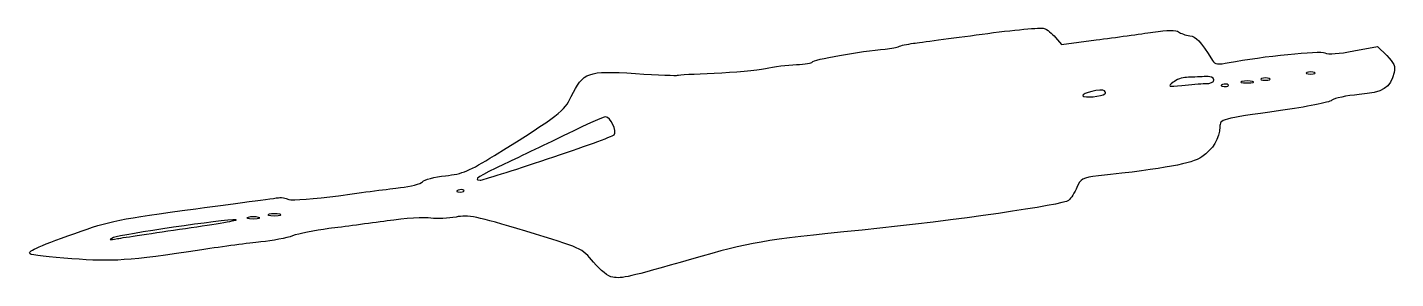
# Model space of a CAD drawing. Extents: x 31 to 151, y 135 to 157.
import ezdxf

# ---------------------------------------------------------------- set-up
doc = ezdxf.new("R2010")
doc.units = 0
doc.layers.add('Layer_1', color=7, linetype='CONTINUOUS')

msp = doc.modelspace()

# ---------------------------------------------------------------- linework, layer by layer
at = {"layer": 'Layer_1', "color": 7}
for p, q in [((121.04687, 155.66111), (121.57604, 155.03541)), ((121.57604, 155.03541), (124.61875, 155.4371)), ((147.19013, 154.47064), (149.2563, 154.87212)), ((149.2563, 154.87212), (150.06958, 154.05884)), ((143.73489, 152.57523), (143.73489, 152.57523)), ((134.18068, 151.60629), (134.18068, 151.60625)), ((136.18876, 151.50153), (136.18876, 151.50152)), ((138.31094, 151.78864), (138.31094, 151.78864)), ((139.76614, 152.04607), (139.76614, 152.04607)), ((125.39046, 150.71822), (125.39045, 150.71822)), ((76.56137, 145.00522), (76.56137, 145.00522)), ((69.249175, 142.24113), (69.249175, 142.24111)), ((51.26302, 139.88239), (51.26302, 139.88239)), ((53.115104, 140.14697), (53.115104, 140.14697)), ((44.846874, 138.91338), (44.846874, 138.91338)), ((82.285416, 134.62707), (82.285416, 134.62702))]:
    msp.add_line(p, q, dxfattribs=at)
for points in [[(108.62271, 155.1429), (109.1986, 155.2164), (111.90261, 155.57797), (114.63162, 155.94632)], [(114.63162, 155.94632), (117.36063, 156.31467), (119.80141, 156.54196), (120.05558, 156.45142)], [(120.05558, 156.45142), (120.30975, 156.36092), (120.75583, 156.00524), (121.04687, 155.66111)], [(124.61875, 155.4371), (126.29224, 155.65802), (128.53064, 155.96764), (129.59297, 156.12514)], [(129.59297, 156.12514), (130.8642, 156.31361), (131.633, 156.32241), (131.84193, 156.15094)], [(131.84193, 156.15094), (132.01652, 156.00761), (132.45294, 155.84917), (132.81174, 155.79884)], [(132.81174, 155.79884), (133.39554, 155.71694), (133.67643, 155.41203), (134.80521, 153.63477)], [(99.747103, 153.50058), (99.748203, 153.70528), (104.02281, 154.46523), (106.13506, 154.63621)], [(106.13506, 154.63621), (106.66481, 154.67911), (107.20566, 154.78056), (107.33694, 154.8617)], [(107.33694, 154.8617), (107.46822, 154.9428), (108.04682, 155.06937), (108.62271, 155.1429)], [(98.358041, 153.27832), (99.121581, 153.30462), (99.746659, 153.40458), (99.747103, 153.50058)], [(134.80521, 153.63477), (135.02028, 153.29614), (135.29259, 153.26109), (136.26041, 153.44746)], [(136.26041, 153.44746), (139.20193, 154.0139), (144.21726, 154.52587), (144.65665, 154.30455)], [(144.65665, 154.30455), (144.94955, 154.15702), (145.89508, 154.21905), (147.19013, 154.47064)], [(150.06958, 154.05884), (150.69759, 153.43083), (150.84547, 153.09661), (150.71874, 152.59168)], [(78.643815, 150.46937), (79.688943, 152.62953), (80.051724, 152.76031), (84.260792, 152.49434)], [(84.260792, 152.49434), (86.253266, 152.36843), (87.915852, 152.2978), (87.955426, 152.33738)], [(87.955426, 152.33738), (87.995006, 152.37698), (89.444112, 152.46294), (91.17567, 152.52846)], [(91.17567, 152.52846), (92.907227, 152.59396), (94.91927, 152.77876), (95.646874, 152.93909)], [(95.646874, 152.93909), (96.374478, 153.09941), (97.594503, 153.25207), (98.358041, 153.27832)], [(134.07762, 152.22193), (133.60467, 152.19673), (132.91304, 152.16703), (132.54067, 152.15583)], [(134.93752, 151.93698), (134.93753, 152.14312), (134.61359, 152.25046), (134.07762, 152.22193)], [(143.07344, 152.57523), (142.89153, 152.50183), (143.04034, 152.44178), (143.40416, 152.44178)], [(143.73489, 152.57523), (143.55299, 152.64863), (143.25534, 152.64863), (143.07344, 152.57523)], [(143.40416, 152.44178), (143.76797, 152.44178), (143.9168, 152.50188), (143.73489, 152.57523)], [(150.71874, 152.59168), (150.37343, 151.21584), (149.75901, 150.82807), (147.6375, 150.64705)], [(125.35135, 150.96186), (125.11602, 151.19719), (123.28419, 150.78082), (123.44071, 150.52758)], [(131.35005, 151.72003), (130.87101, 151.33256), (130.9235, 151.31475), (132.13016, 151.45545)], [(132.54067, 152.15583), (132.1683, 152.14463), (131.63252, 151.94852), (131.35005, 151.72003)], [(132.13016, 151.45545), (132.84169, 151.53845), (133.76443, 151.60629), (134.18068, 151.60629)], [(134.18068, 151.60625), (134.60974, 151.60625), (134.93751, 151.74949), (134.93752, 151.93698)], [(135.68164, 151.52242), (135.47057, 151.43792), (135.53327, 151.37526), (135.84149, 151.36257)], [(136.18876, 151.50152), (136.10086, 151.58942), (135.87263, 151.59882), (135.68164, 151.52242)], [(135.84149, 151.36257), (136.12041, 151.35107), (136.27668, 151.41357), (136.18876, 151.50153)], [(137.38489, 151.78864), (137.13023, 151.72214), (137.33859, 151.66764), (137.84791, 151.66764)], [(138.31094, 151.78864), (138.05627, 151.85524), (137.63956, 151.85524), (137.38489, 151.78864)], [(137.84791, 151.66764), (138.35724, 151.66764), (138.5656, 151.72214), (138.31094, 151.78864)], [(139.10469, 152.04607), (138.92278, 151.97267), (139.07159, 151.91261), (139.43541, 151.91261)], [(139.76614, 152.04607), (139.58424, 152.11947), (139.28659, 152.11947), (139.10469, 152.04607)], [(139.43541, 151.91261), (139.79922, 151.91261), (139.94805, 151.97271), (139.76614, 152.04607)], [(71.924123, 145.31307), (77.677054, 148.90771), (78.012958, 149.16547), (78.643815, 150.46937)], [(123.44071, 150.52758), (123.5653, 150.32598), (125.10824, 150.47688), (125.39046, 150.71822)], [(125.39045, 150.71822), (125.45105, 150.77012), (125.43345, 150.87971), (125.35135, 150.96186)], [(145.25625, 150.14799), (145.03797, 149.96663), (143.0139, 149.5581), (140.75833, 149.24013)], [(147.6375, 150.64705), (146.54609, 150.55395), (145.47453, 150.32935), (145.25625, 150.14799)], [(81.637792, 148.69584), (81.476301, 148.69584), (79.978373, 148.02691), (78.309064, 147.20933)], [(82.399131, 147.11654), (82.693718, 147.41075), (82.074209, 148.69584), (81.637792, 148.69584)], [(140.75833, 149.24013), (135.48272, 148.49643), (135.46917, 148.49277), (135.45473, 147.80731)], [(135.45473, 147.80731), (135.43403, 146.823), (134.83685, 145.83321), (133.87337, 145.18619)], [(78.309064, 147.20933), (76.639755, 146.39176), (74.172629, 145.20628), (72.826562, 144.57493)], [(76.56137, 145.00522), (79.636833, 146.03131), (82.263828, 146.98141), (82.399131, 147.11654)], [(67.632124, 143.53003), (69.136971, 143.69118), (69.70828, 143.92852), (71.924123, 145.31307)], [(70.674391, 143.13959), (70.836765, 143.13959), (73.485906, 143.97912), (76.56137, 145.00522)], [(133.87337, 145.18619), (132.97367, 144.58199), (130.7354, 144.16833), (124.80749, 143.51068)], [(72.826562, 144.57493), (70.517768, 143.49203), (69.989308, 143.13959), (70.674391, 143.13959)], [(63.686446, 142.48428), (64.589355, 142.58068), (65.455924, 142.81362), (65.612155, 143.00186)], [(65.612155, 143.00186), (65.768386, 143.19011), (66.677373, 143.42778), (67.632124, 143.53003)], [(124.80749, 143.51068), (123.40825, 143.35545), (123.24664, 143.26953), (122.93025, 142.51263)], [(45.772916, 140.63742), (49.774739, 141.1685), (53.108489, 141.61515), (53.181249, 141.62997)], [(53.181249, 141.62997), (53.254009, 141.64477), (53.578958, 141.56657), (53.903357, 141.45613)], [(53.903357, 141.45613), (54.233135, 141.34386), (56.157846, 141.48763), (58.26898, 141.78215)], [(58.26898, 141.78215), (60.345676, 142.0719), (62.783534, 142.38786), (63.686446, 142.48428)], [(68.742056, 142.26201), (68.53099, 142.17751), (68.593683, 142.11486), (68.90191, 142.10216)], [(69.249175, 142.24111), (69.161255, 142.32901), (68.933051, 142.33841), (68.742056, 142.26201)], [(68.90191, 142.10216), (69.180823, 142.09066), (69.337094, 142.15326), (69.249175, 142.24113)], [(122.93025, 142.51263), (122.73984, 142.05712), (122.41398, 141.5434), (122.20611, 141.37103)], [(35.180017, 138.47973), (38.238985, 139.57914), (39.062595, 139.74691), (45.772916, 140.63742)], [(53.115104, 140.14697), (52.860442, 140.21347), (52.443723, 140.21347), (52.189062, 140.14697)], [(122.20611, 141.37103), (121.7036, 140.95434), (112.33447, 139.60567), (104.11354, 138.76663)], [(49.267701, 139.66869), (48.312611, 139.71799), (39.222992, 138.38811), (38.562121, 138.10234)], [(44.846874, 138.91338), (47.61177, 139.31157), (49.601142, 139.65147), (49.267701, 139.66869)], [(50.336979, 139.88239), (50.082317, 139.81589), (50.290679, 139.76139), (50.799999, 139.76139)], [(51.26302, 139.88239), (51.008359, 139.94899), (50.59164, 139.94899), (50.336979, 139.88239)], [(50.799999, 139.76139), (51.309322, 139.76139), (51.517682, 139.81589), (51.26302, 139.88239)], [(52.189062, 140.14697), (51.9344, 140.08037), (52.142762, 140.02597), (52.652083, 140.02597)], [(52.652083, 140.02597), (53.161406, 140.02597), (53.369765, 140.08047), (53.115104, 140.14697)], [(62.521806, 139.57155), (60.94976, 139.35439), (58.65151, 139.04791), (57.414583, 138.89046)], [(66.358264, 139.81934), (65.820257, 139.90024), (64.093851, 139.78874), (62.521806, 139.57155)], [(68.550702, 139.90864), (67.882867, 139.77866), (66.89627, 139.73847), (66.358264, 139.81934)], [(74.667064, 138.66571), (70.284596, 139.98815), (69.636229, 140.11991), (68.550702, 139.90864)], [(31.253755, 136.66847), (31.009855, 136.91237), (31.682734, 137.22278), (35.180017, 138.47973)], [(38.562121, 138.10234), (38.091328, 137.89877), (38.160297, 137.88109), (38.89375, 138.01734)], [(38.89375, 138.01734), (39.403072, 138.11194), (42.081979, 138.51518), (44.846874, 138.91338)], [(54.239583, 138.25963), (53.73026, 138.07012), (52.480104, 137.83047), (51.461458, 137.72707)], [(57.414583, 138.89046), (56.177656, 138.73301), (54.748906, 138.44914), (54.239583, 138.25963)], [(80.59657, 135.9545), (79.57319, 137.18165), (79.550053, 137.19224), (74.667064, 138.66571)], [(104.11354, 138.76663), (95.172852, 137.85414), (94.483107, 137.73626), (89.164582, 136.21183)], [(34.903806, 136.25222), (32.978716, 136.39872), (31.336193, 136.58603), (31.253755, 136.66847)], [(46.302083, 137.04299), (39.713538, 136.05474), (38.554954, 135.97436), (34.903806, 136.25222)], [(51.461458, 137.72707), (50.442812, 137.62367), (48.121093, 137.31584), (46.302083, 137.04299)], [(82.285416, 134.62702), (81.894457, 134.68352), (81.203812, 135.22634), (80.59657, 135.9545)], [(89.164582, 136.21183), (83.562144, 134.60603), (83.126388, 134.50565), (82.285416, 134.62707)]]:
    msp.add_open_spline(points, degree=3, dxfattribs=at)

doc.saveas('drawing.dxf')
